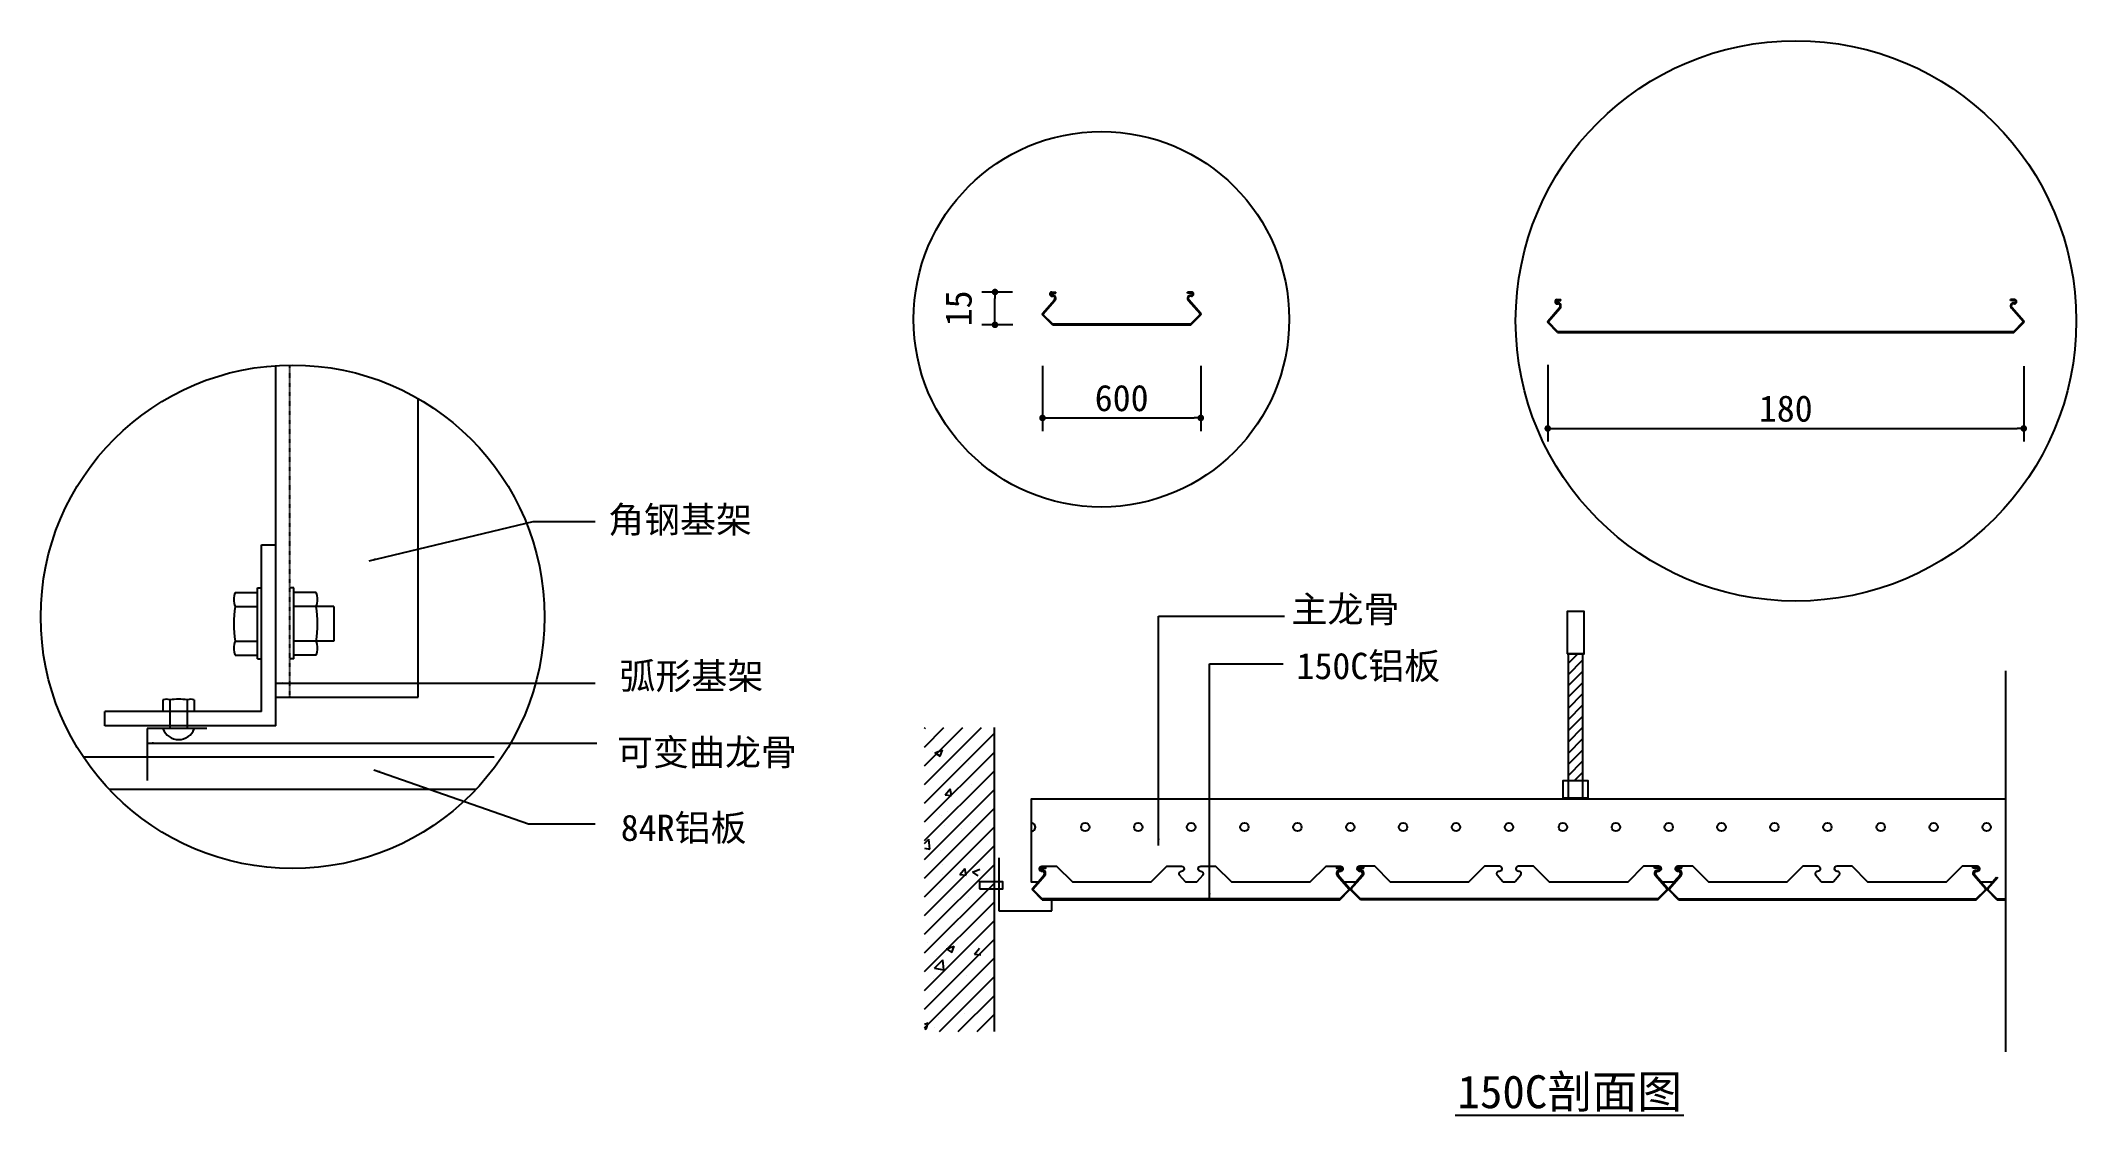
# Model space of a CAD drawing. Extents: x 13746 to 21463, y 3532 to 7608.
import ezdxf

# ---------------------------------------------------------------- set-up
doc = ezdxf.new("R2010")
doc.units = 0
doc.header["$LTSCALE"] = 0.2
doc.header["$MEASUREMENT"] = 0
doc.header["$PDMODE"] = 34
doc.header["$PDSIZE"] = 5
doc.linetypes.add('HIDDEN', pattern=[0.375, 0.25, -0.125])
doc.layers.get('0').update_dxf_attribs({"linetype": 'CONTINUOUS'})
doc.layers.get('DEFPOINTS').update_dxf_attribs({"linetype": 'CONTINUOUS'})
for name, color, linetype in [('2', 2, 'CONTINUOUS'), ('3', 3, 'CONTINUOUS'), ('4', 4, 'CONTINUOUS'), ('7', 7, 'CONTINUOUS'), ('BH', 3, 'CONTINUOUS'), ('DIM', 3, 'CONTINUOUS'), ('TEXT', 3, 'CONTINUOUS')]:
    doc.layers.add(name, color=color, linetype=linetype)
doc.styles.add('HZ', font='')
doc.styles.get('HZ').set_extended_font_data('仿宋_GB2312')
doc.dimstyles.get("Standard").update_dxf_attribs({"dimscale": 0, "dimtxt": 2.5, "dimasz": 2.5, "dimexe": 1.25, "dimexo": 0.625, "dimtad": 1, "dimdec": 4, "dimtxsty": 'STANDARD', "dimcen": 2.5, "dimclrt": 7, "dimazin": 3, "dimtfac": 1, "dimtdec": 4, "dimtmove": 0, "dimatfit": 3, "dimtolj": 1, "dimtzin": 0})
doc.dimstyles.new('STANDARD$7', dxfattribs={"dimtxt": 20, "dimasz": 5, "dimexe": 0.18, "dimexo": 0.0625, "dimgap": 0.09, "dimtad": 1, "dimdec": 0, "dimzin": 0, "dimtxsty": 'STANDARD', "dimblk1": 'DOT', "dimblk2": 'DOT', "dimsah": 1, "dimcen": 0.09, "dimclrt": 7, "dimazin": 3, "dimtfac": 1, "dimtdec": 4, "dimtmove": 0, "dimatfit": 3, "dimtolj": 1, "dimtzin": 0})

# ---------------------------------------------------------------- blocks, each defined once
blk = doc.blocks.new('_DOT')
at = {"color": 0, "linetype": 'BYBLOCK'}
blk.add_line((-0.5, 0), (-1, 0), dxfattribs=at)
at = {"color": 0, "linetype": 'BYBLOCK', "const_width": 0.5}
blk.add_lwpolyline([(-0.25, 0, 1), (0.25, 0, 1)], format="xyb", close=True, dxfattribs=at)
blk = doc.blocks.new('*D2')
at = {"linetype": 'BYBLOCK'}
for p, q in [((19459.6, 6379.3), (19459.6, 6087.5)), ((21264.2, 6373.6), (21264.2, 6087.5)), ((19484.6, 6137.5), (21239.2, 6137.5))]:
    blk.add_line(p, q, dxfattribs=at)
at = {"layer": 'DEFPOINTS', "color": 0, "linetype": 'BYBLOCK'}
for p in [(19459.6, 6429.3), (21264.2, 6423.6), (21264.2, 6137.5)]:
    blk.add_point(p, dxfattribs=at)
at = {"linetype": 'BYBLOCK', "xscale": 25, "yscale": 25, "zscale": 25, "rotation": 180}
blk.add_blockref('_DOT', (19459.6, 6137.5), dxfattribs=at)
at = {"linetype": 'BYBLOCK', "xscale": 25, "yscale": 25, "zscale": 25}
blk.add_blockref('_DOT', (21264.2, 6137.5), dxfattribs=at)
at = {"linetype": 'BYBLOCK', "insert": (20361.9, 6212.5), "char_height": 100, "attachment_point": 5, "style": 'HZ'}
blk.add_mtext('\\A1;180', dxfattribs=at)
blk = doc.blocks.new('*D3')
at = {"linetype": 'BYBLOCK'}
for p, q in [((17544.2, 6374.5), (17544.2, 6127.4)), ((18144.2, 6374.5), (18144.2, 6127.4)), ((17569.2, 6177.4), (18119.2, 6177.4))]:
    blk.add_line(p, q, dxfattribs=at)
at = {"layer": 'DEFPOINTS', "color": 0, "linetype": 'BYBLOCK'}
for p in [(17544.2, 6424.5), (18144.2, 6424.5), (18144.2, 6177.4)]:
    blk.add_point(p, dxfattribs=at)
at = {"linetype": 'BYBLOCK', "xscale": 25, "yscale": 25, "zscale": 25, "rotation": 180}
blk.add_blockref('_DOT', (17544.2, 6177.4), dxfattribs=at)
at = {"linetype": 'BYBLOCK', "xscale": 25, "yscale": 25, "zscale": 25}
blk.add_blockref('_DOT', (18144.2, 6177.4), dxfattribs=at)
at = {"linetype": 'BYBLOCK', "insert": (17844.2, 6252.4), "char_height": 100, "attachment_point": 5, "style": 'HZ'}
blk.add_mtext('\\A1;600', dxfattribs=at)
blk = doc.blocks.new('*D4')
at = {"linetype": 'BYBLOCK'}
for p, q in [((17429.9, 6655.1), (17314, 6655.1)), ((17364, 6555.6), (17364, 6630.1)), ((17431.7, 6530.6), (17314, 6530.6))]:
    blk.add_line(p, q, dxfattribs=at)
at = {"layer": 'DEFPOINTS', "color": 0, "linetype": 'BYBLOCK'}
for p in [(17364, 6655.1), (17479.9, 6655.1), (17481.7, 6530.6)]:
    blk.add_point(p, dxfattribs=at)
at = {"linetype": 'BYBLOCK', "xscale": 25, "yscale": 25, "zscale": 25}
for p, rotation in [((17364, 6655.1), 90), ((17364, 6530.6), 270)]:
    blk.add_blockref('_DOT', p, dxfattribs=dict(at, rotation=rotation))
at = {"linetype": 'BYBLOCK', "insert": (17226.5, 6592.9), "char_height": 100, "attachment_point": 5, "rotation": 90, "style": 'HZ'}
blk.add_mtext('\\A1;15', dxfattribs=at)
blk = doc.blocks.new('A$C29CB0475')
for p, q in [((1.5, 79.2), (30.1, 79.2)), ((1.5, 61.5), (30.1, 61.5)), ((1.5, 17.7), (30.1, 17.7)), ((1.5, 0), (30.1, 0))]:
    blk.add_line(p, q)
for centre, radius, start, end in [((26.6, 70.3), 26.6, 160.5011, 199.4989), ((168.6, 39.6), 168.5, 172.5428, 187.4572), ((26.6, 8.9), 26.6, 160.5011, 199.4989)]:
    blk.add_arc(centre, radius, start, end)

msp = doc.modelspace()

# ---------------------------------------------------------------- hatches: boundary and pattern name
at = {"layer": 'BH'}
h = msp.add_hatch(dxfattribs=at)
h.set_pattern_fill('ANSI31', color=256, scale=240.933215, style=0)
h.set_pattern_definition([(45, (9056.64, 20448.384), (-21.29569, 21.29569), [])])
h.paths.add_polyline_path([(19593.05446, 5282.77298), (19536.83671, 5282.77298), (19536.83671, 4800.90655), (19593.05446, 4800.90655)])

# ---------------------------------------------------------------- linework, layer by layer
at = {"layer": '2'}
for p, q in [((14637.0866, 5010.16642), (14637.0866, 6375.90757)), ((15177.0866, 5118.16642), (15177.0866, 6251.03769)), ((14637.0866, 5118.16642), (15177.0866, 5118.16642)), ((14149.38493, 4999.52985), (14149.38493, 4802.9029)), ((14376.47138, 4999.52985), (14149.38493, 4999.52985)), ((17360.56286, 5003.03984), (17360.56286, 3850.54443)), ((17379.00872, 4508.49071), (17379.00872, 4307.71303)), ((17579.78639, 4307.71303), (17579.78639, 4347.86856)), ((17379.00872, 4307.71303), (17579.78639, 4307.71303))]:
    msp.add_line(p, q, dxfattribs=at)
at = {"layer": '2', "linetype": 'HIDDEN', "ltscale": 0.1}
msp.add_line((14691.0866, 5118.16642), (14691.0866, 6378.00952), dxfattribs=at)
at = {"layer": '3'}
for centre in [(17706.18793, 4625.41395), (17906.96561, 4625.41395), (18107.74329, 4625.41395), (18309.70891, 4625.52019), (18510.48659, 4625.52019), (18711.26427, 4625.52019), (18910.99687, 4625.71369), (19111.77455, 4625.71369), (19312.55223, 4625.71369), (19516.96336, 4625.52019), (19717.74103, 4625.52019), (19918.51871, 4625.52019), (20118.25131, 4625.71369), (20319.02899, 4625.71369), (20519.80667, 4625.71369), (20721.87853, 4625.71369), (20922.65621, 4625.71369), (21123.43389, 4625.71369)]:
    msp.add_circle(centre, 15.83127, dxfattribs=at)
msp.add_arc((17501.39068, 4625.41395), 15.83127, 269.592318277, 90.407681723, dxfattribs=at)
at = {"layer": '4'}
for p, q in [((14483.02371, 5515.31395), (14568.64706, 5515.31395)), ((14568.64706, 5532.6279), (14583.0866, 5532.6279)), ((14568.64706, 5263.28562), (14568.64706, 5532.6279)), ((14705.52622, 5532.62793), (14691.08667, 5532.62792)), ((14705.52633, 5263.28565), (14705.52622, 5532.62793)), ((14791.14958, 5515.31401), (14705.52622, 5515.31398)), ((14483.02371, 5462.13476), (14568.64706, 5462.13476)), ((14857.63169, 5462.13485), (14705.52624, 5462.13479)), ((14857.63169, 5462.13485), (14857.63169, 5330.89283)), ((14483.02371, 5330.89274), (14568.64706, 5330.89274)), ((14857.63169, 5330.89283), (14705.5263, 5330.89277)), ((14483.02371, 5277.71395), (14568.64706, 5277.71395)), ((14568.64706, 5263.28562), (14583.0866, 5263.28562)), ((14705.52633, 5263.28565), (14691.08678, 5263.28564)), ((14791.14967, 5277.71401), (14705.52632, 5277.71398)), ((14236.3651, 5065.51622), (14236.3651, 4999.52985)), ((14301.98612, 5065.51622), (14301.98612, 4999.52985))]:
    msp.add_line(p, q, dxfattribs=at)
msp.add_lwpolyline([(21196.14483, 4731.1336), (17501.27803, 4731.1336), (17501.27803, 4417.72692), (17525.6196, 4417.72692, 0.2164043245), (17528.64295, 4419.09974), (17550.478, 4444.07958, 0.6879172506), (17542.6458, 4457.12528, -0.9362088025), (17541.77127, 4477.85398), (17597.46951, 4477.85398), (17657.70282, 4417.62068), (17955.55696, 4417.62068), (18015.68403, 4477.74774), (18071.38227, 4477.74774, -0.9362088025), (18070.50774, 4457.01904, 0.6879172506), (18062.67554, 4443.97334), (18084.51059, 4418.9935, 0.2164043245), (18087.53394, 4417.62068), (18127.95264, 4417.62068, 0.2164043245), (18130.97599, 4418.9935), (18152.81104, 4443.97334, 0.6879172506), (18144.97884, 4457.01904, -0.9317114532), (18144.10431, 4477.85398), (18199.80255, 4477.85398), (18260.03585, 4417.62068), (18558.9717, 4417.62068), (18619.20501, 4477.85398), (18673.95323, 4477.85398, -0.9398405429), (18672.98364, 4457.31878, 0.6879172506), (18665.15144, 4444.27308), (18686.98649, 4419.29324, 0.2164043245), (18690.00984, 4417.92042), (18730.42854, 4417.92042, 0.2164043245), (18733.45189, 4419.29324), (18755.28694, 4444.27308, 0.6879172506), (18747.45474, 4457.31878, -0.9316650744), (18746.58021, 4478.15372), (18802.27845, 4478.15372), (18862.51175, 4417.92042), (19160.3659, 4417.92042), (19220.49296, 4478.04748), (19276.1912, 4478.04748, -0.9362088025), (19275.31668, 4457.31878, 0.6879172506), (19267.48447, 4444.27308), (19289.31953, 4419.29324, 0.2164043245), (19292.34288, 4417.92042), (19332.76157, 4417.92042, 0.2164043245), (19335.78492, 4419.29324), (19357.61998, 4444.27308, 0.6879172506), (19349.78777, 4457.31878, -0.9317114532), (19348.91325, 4478.15372), (19404.61149, 4478.15372), (19464.84479, 4417.92042), (19763.78064, 4417.92042), (19824.01394, 4478.15372), (19879.71218, 4478.15372, -0.9369455966), (19878.9439, 4457.31878, 0.6879172506), (19871.1117, 4444.27308), (19892.94675, 4419.29324, 0.2164043245), (19895.9701, 4417.92042), (19936.38879, 4417.92042, 0.2164043245), (19939.41214, 4419.29324), (19961.2472, 4444.27308, 0.6879172506), (19953.415, 4457.31878, -0.9316709649), (19952.54047, 4478.15372), (20008.23871, 4478.15372), (20068.47201, 4417.92042), (20367.5141, 4417.81418), (20427.74741, 4478.04748), (20483.44565, 4478.04748, -0.9362088025), (20482.57112, 4457.31878, 0.6879172506), (20474.73892, 4444.27308), (20496.57397, 4419.29324, 0.2164043245), (20499.59732, 4417.92042), (20540.01602, 4417.92042, 0.2164043245), (20543.03936, 4419.29324), (20564.87442, 4444.27308, 0.7031053767), (20557.04222, 4457.31878, -0.9362088025), (20556.16769, 4478.04748), (20611.86593, 4478.15372), (20672.09923, 4417.92042), (20971.14132, 4417.81418), (21031.37463, 4478.04748), (21087.07287, 4478.04748, -0.9362088025), (21086.19834, 4457.31878, 0.6879172506), (21078.36614, 4444.27308), (21100.20119, 4419.29324, 0.2164043245), (21103.22454, 4417.92042), (21143.64324, 4417.92042, 0.2164043245), (21146.66659, 4419.29324), (21161.2319, 4435.95631)], format="xyb", dxfattribs=at)
for centre, radius, start, end in [((14558.11432, 5488.72416), 79.65925, 160.5010755, 199.498924515), ((14716.05897, 5488.72419), 79.65925, 340.501098847, 19.498947863), ((14984.36047, 5396.51375), 505.61316, 172.542830622, 187.457169372), ((14289.81286, 5396.51361), 505.61316, 352.542853991, 7.45719274), ((14558.11432, 5304.30334), 79.65925, 160.5010755, 199.498924515), ((14716.05905, 5304.30338), 79.65925, 340.501098847, 19.498947863), ((14268.94608, 5020.90282), 63.50314, 200.944800174, 339.055199826)]:
    msp.add_arc(centre, radius, start, end, dxfattribs=at)
at = {"layer": '7'}
for p, q in [((17574.95227, 6647.07667), (17574.95227, 6646.89649)), ((17578.96782, 6651.09223), (17594.24884, 6651.09223)), ((17582.26497, 6642.88094), (17578.96782, 6642.88094)), ((17579.75152, 6655.10778), (17594.24884, 6655.10778)), ((17579.75152, 6655.10778, 40.15554), (17591.61728, 6655.10778, 40.15554)), ((17579.75152, 6638.86539), (17583.52699, 6638.86539)), ((17594.24884, 6651.09223), (17594.24884, 6655.10778)), ((18108.56623, 6655.10778), (18094.06891, 6655.10778)), ((18094.06891, 6651.09223), (18094.06891, 6655.10778)), ((18109.34993, 6651.09223), (18094.06891, 6651.09223)), ((18108.56623, 6655.10778, 40.15554), (18096.70048, 6655.10778, 40.15554)), ((18108.56623, 6638.86539), (18104.79076, 6638.86539)), ((18106.05278, 6642.88094), (18109.34993, 6642.88094)), ((18113.36549, 6647.07667), (18113.36549, 6646.89649)), ((17544.15886, 6573.62058), (17589.20584, 6625.15543)), ((17581.47497, 6530.62562), (17544.15886, 6567.94173)), ((17547.051, 6572.24408), (17591.33502, 6622.90608)), ((17581.47497, 6534.64117), (17547.16135, 6568.95479)), ((18141.26675, 6572.24408), (18096.98273, 6622.90608)), ((18144.1589, 6573.62058), (18099.11191, 6625.15543)), ((18106.84278, 6534.64117), (18141.1564, 6568.95479)), ((18106.84278, 6530.62562), (18144.1589, 6567.94173)), ((19459.55284, 6544.85484), (19504.59982, 6596.38969)), ((19462.44498, 6543.47834), (19506.729, 6594.14035)), ((19490.34625, 6618.31093), (19490.34625, 6618.13075)), ((19494.3618, 6622.32649), (19509.64282, 6622.32649)), ((19497.65896, 6614.1152), (19494.3618, 6614.1152)), ((19495.1455, 6626.34204), (19509.64282, 6626.34204)), ((19495.1455, 6626.34204, 40.15554), (19507.01126, 6626.34204, 40.15554)), ((19495.1455, 6610.09965), (19498.92097, 6610.09965)), ((19509.64282, 6622.32649), (19509.64282, 6626.34204)), ((21214.12897, 6622.32649), (21214.12897, 6626.34204)), ((21228.62629, 6626.34204), (21214.12897, 6626.34204)), ((21229.40999, 6622.32649), (21214.12897, 6622.32649)), ((21228.62629, 6626.34204, 40.15554), (21216.76053, 6626.34204, 40.15554)), ((21261.32681, 6543.47834), (21217.04279, 6594.14035)), ((21264.21895, 6544.85484), (21219.17197, 6596.38969)), ((21228.62629, 6610.09965), (21224.85082, 6610.09965)), ((21226.11283, 6614.1152), (21229.40999, 6614.1152)), ((21233.42554, 6618.31093), (21233.42554, 6618.13075)), ((17581.47497, 6534.64117), (18106.84278, 6534.64117)), ((17581.47497, 6530.62562), (18106.84278, 6530.62562)), ((19496.86895, 6501.85988), (19459.55284, 6539.17599)), ((19496.86895, 6505.87543), (19462.55534, 6540.18905)), ((19496.86895, 6505.87543), (21226.90284, 6505.87543)), ((19496.86895, 6501.85988), (21226.90284, 6501.85988)), ((21226.90284, 6505.87543), (21261.21645, 6540.18905)), ((21226.90284, 6501.85988), (21264.21895, 6539.17599)), ((14583.0866, 5064.16642), (14583.0866, 5695.83556)), ((14583.0866, 5695.83556), (14637.0866, 5695.83556)), ((14583.0866, 5064.16642), (13989.08674, 5064.16642)), ((13989.08674, 5010.16642), (13989.08674, 5064.16642)), ((14637.08674, 5010.16642), (13989.08674, 5010.16642)), ((15465.59315, 4891.09195), (13908.29905, 4891.09195)), ((15396.52071, 4768.67344), (14005.90471, 4768.67344)), ((17506.07267, 4392.73823), (17551.11966, 4444.27308)), ((17541.66533, 4474.22543, 40.15554), (17553.53109, 4474.22543, 40.15554)), ((17541.66533, 4457.98303), (17545.44081, 4457.98303)), ((18672.81308, 4474.22543, 40.15554), (18660.94733, 4474.22543, 40.15554)), ((18708.40575, 4392.73823), (18663.35876, 4444.27308)), ((18672.81308, 4457.98303), (18669.03761, 4457.98303)), ((18712.03293, 4392.73823), (18757.07991, 4444.27308)), ((18714.92507, 4391.36173), (18759.20909, 4442.02373)), ((18742.82634, 4466.19432), (18742.82634, 4466.01414)), ((18746.84189, 4470.20987), (18762.12292, 4470.20987)), ((18750.13905, 4461.99859), (18746.84189, 4461.99859)), ((18747.62559, 4474.22543), (18762.12292, 4474.22543)), ((18747.62559, 4474.22543, 40.15554), (18759.49135, 4474.22543, 40.15554)), ((18747.62559, 4457.98303), (18751.40106, 4457.98303)), ((18762.12292, 4470.20987), (18762.12292, 4474.22543)), ((19864.27602, 4470.20987), (19864.27602, 4474.22543)), ((19878.77334, 4474.22543), (19864.27602, 4474.22543)), ((19879.55704, 4470.20987), (19864.27602, 4470.20987)), ((19878.77334, 4474.22543, 40.15554), (19866.90759, 4474.22543, 40.15554)), ((19911.47386, 4391.36173), (19867.18984, 4442.02373)), ((19914.366, 4392.73823), (19869.31902, 4444.27308)), ((19878.77334, 4457.98303), (19874.99787, 4457.98303)), ((19876.25989, 4461.99859), (19879.55704, 4461.99859)), ((19883.5726, 4466.19432), (19883.5726, 4466.01414)), ((19917.99319, 4392.73823), (19963.04017, 4444.27308)), ((19920.88533, 4391.36173), (19965.16935, 4442.02373)), ((19952.80215, 4470.20987), (19968.08317, 4470.20987)), ((19956.0993, 4461.99859), (19952.80215, 4461.99859)), ((19953.58585, 4474.22543), (19968.08317, 4474.22543)), ((19953.58585, 4474.22543, 40.15554), (19965.45161, 4474.22543, 40.15554)), ((19953.58585, 4457.98303), (19957.36132, 4457.98303)), ((19968.08317, 4470.20987), (19968.08317, 4474.22543)), ((21086.02779, 4474.22543), (21071.53046, 4474.22543)), ((21071.53046, 4470.20987), (21071.53046, 4474.22543)), ((21086.81149, 4470.20987), (21071.53046, 4470.20987)), ((21086.02779, 4474.22543, 40.15554), (21074.16203, 4474.22543, 40.15554)), ((21118.7283, 4391.36173), (21074.44428, 4442.02373)), ((21121.62045, 4392.73823), (21076.57346, 4444.27308)), ((21086.02779, 4457.98303), (21082.25231, 4457.98303)), ((21083.51433, 4461.99859), (21086.81149, 4461.99859)), ((21090.82704, 4466.19432), (21090.82704, 4466.01414)), ((21103.22454, 4417.92042), (21143.64324, 4417.92042)), ((21103.22454, 4417.92042), (21143.64324, 4417.92042)), ((21125.24763, 4392.73823), (21163.02487, 4435.95631)), ((21128.13977, 4391.36173), (21167.12022, 4435.95631)), ((17543.38878, 4349.74327), (17506.07267, 4387.05938)), ((17543.38878, 4349.74327), (18671.08963, 4349.74327)), ((18671.08963, 4349.74327), (18708.40575, 4387.05938)), ((18749.34904, 4349.74327), (18712.03293, 4387.05938)), ((18749.34904, 4353.75882), (18715.03543, 4388.07244)), ((19877.04989, 4353.75882), (18749.34904, 4353.75882)), ((19877.04989, 4349.74327), (18749.34904, 4349.74327)), ((19877.04989, 4353.75882), (19911.36351, 4388.07244)), ((19877.04989, 4349.74327), (19914.366, 4387.05938)), ((19955.3093, 4349.74327), (19917.99319, 4387.05938)), ((19955.3093, 4353.75882), (19920.99568, 4388.07244)), ((19955.3093, 4349.74327), (20480.67711, 4349.74327)), ((21084.30434, 4353.75882), (21118.61795, 4388.07244)), ((21084.30434, 4349.74327), (21121.62045, 4387.05938)), ((21162.56374, 4349.74327), (21125.24763, 4387.05938)), ((21162.56374, 4353.75882), (21128.25013, 4388.07244)), ((21162.56374, 4353.75882), (21196.14483, 4353.75882)), ((21162.56374, 4349.74327), (21196.14483, 4349.74327))]:
    msp.add_line(p, q, dxfattribs=at)
for points in [[(19532.82115, 5282.77298), (19597.07001, 5282.77298), (19597.07001, 5443.39512), (19532.82115, 5443.39512)], [(19516.75894, 4736.65769), (19613.13222, 4736.65769), (19613.13222, 4800.90655), (19516.75894, 4800.90655)], [(17305.53972, 4391.04161), (17394.32908, 4391.04161), (17394.32908, 4417.96377), (17305.53972, 4417.96377)]]:
    msp.add_lwpolyline(points, close=True, dxfattribs=at)
for points in [[(19593.05446, 4736.65769), (19593.05446, 5282.77298), (19536.83671, 5282.77298), (19536.83671, 4736.65769)], [(19955.3093, 4353.75882), (20480.67711, 4353.75882), (21084.30434, 4353.75882)], [(20480.67711, 4349.74327), (21084.30434, 4349.74327)]]:
    msp.add_lwpolyline(points, dxfattribs=at)
msp.add_lwpolyline([(18680.84419, 4466.19432, 0.4142135624), (18672.81308, 4474.22543), (18658.31576, 4474.22543), (18658.31576, 4470.20987), (18673.59678, 4470.20987, -0.4142135624), (18677.61234, 4466.19432), (18677.61234, 4466.01414, -0.4142135624), (18673.59678, 4461.99859), (18670.29963, 4461.99859, 0.6441901428), (18661.22958, 4442.02373), (18705.5136, 4391.36173, -0.3947017278), (18705.40325, 4388.07244), (18671.08963, 4353.75882), (17543.38878, 4353.75882), (17509.07517, 4388.07244, -0.3947017278), (17508.96481, 4391.36173), (17553.24884, 4442.02373, 0.6441901428), (17544.17879, 4461.99859), (17540.88163, 4461.99859, -0.4142135624), (17536.86608, 4466.01414), (17536.86608, 4466.19432, -0.4142135624), (17540.88163, 4470.20987), (17556.16266, 4470.20987), (17556.16266, 4474.22543), (17541.66533, 4474.22543, 0.4142135624), (17533.63423, 4466.19432)], format="xyb", dxfattribs=at)
for centre, radius, start, end in [((17579.75152, 6647.07667), 8.03111, 90, 180), ((17579.75152, 6646.89649), 8.03111, 180, 270), ((17578.96782, 6647.07667), 4.01555, 90, 180), ((17578.96782, 6646.89649), 4.01555, 180, 270), ((17582.26497, 6630.83428), 12.04666, 318.843059137, 90), ((17583.52699, 6630.83428), 8.03111, 315.000000018, 90), ((18106.05278, 6630.83428), 12.04666, 90, 221.156940863), ((18104.79076, 6630.83428), 8.03111, 90, 224.999999982), ((18108.56623, 6647.07667), 8.03111, 0, 90), ((18108.56623, 6646.89649), 8.03111, 270, 0), ((18109.34993, 6647.07667), 4.01555, 360, 90), ((18109.34993, 6646.89649), 4.01555, 270, 360), ((17546.99828, 6570.78116), 4.01555, 135, 225), ((17548.86501, 6570.65844), 2.40933, 138.843059137, 225.000000023), ((18139.45274, 6570.65844), 2.40933, 314.999999977, 41.156940863), ((18141.31947, 6570.78116), 4.01555, 315, 45), ((19495.1455, 6618.31093), 8.03111, 90, 180), ((19495.1455, 6618.13075), 8.03111, 180, 270), ((19494.3618, 6618.31093), 4.01555, 90, 180), ((19494.3618, 6618.13075), 4.01555, 180, 270), ((19497.65896, 6602.06854), 12.04666, 318.843059137, 90), ((19498.92097, 6602.06854), 8.03111, 315.000000018, 90), ((21226.11283, 6602.06854), 12.04666, 90, 221.156940863), ((21224.85082, 6602.06854), 8.03111, 90, 224.999999982), ((21228.62629, 6618.31093), 8.03111, 0, 90), ((21228.62629, 6618.13075), 8.03111, 270, 0), ((21229.40999, 6618.31093), 4.01555, 360, 90), ((21229.40999, 6618.13075), 4.01555, 270, 360), ((19462.39227, 6542.01542), 4.01555, 135, 225), ((19464.25899, 6541.8927), 2.40933, 138.843059137, 225.000000023), ((21259.5128, 6541.8927), 2.40933, 314.999999977, 41.156940863), ((21261.37952, 6542.01542), 4.01555, 315, 45), ((17541.66533, 4466.01414), 8.03111, 180, 270), ((17545.44081, 4449.95193), 8.03111, 315.000000018, 90), ((18669.03761, 4449.95193), 8.03111, 90, 224.999999982), ((18672.81308, 4466.01414), 8.03111, 270, 0), ((18747.62559, 4466.19432), 8.03111, 90, 180), ((18747.62559, 4466.01414), 8.03111, 180, 270), ((18746.84189, 4466.19432), 4.01555, 90, 180), ((18746.84189, 4466.01414), 4.01555, 180, 270), ((18750.13905, 4449.95193), 12.04666, 318.843059137, 90), ((18751.40106, 4449.95193), 8.03111, 315.000000018, 90), ((19876.25989, 4449.95193), 12.04666, 90, 221.156940863), ((19874.99787, 4449.95193), 8.03111, 90, 224.999999982), ((19878.77334, 4466.19432), 8.03111, 0, 90), ((19878.77334, 4466.01414), 8.03111, 270, 0), ((19879.55704, 4466.19432), 4.01555, 360, 90), ((19879.55704, 4466.01414), 4.01555, 270, 360), ((19953.58585, 4466.19432), 8.03111, 90, 180), ((19953.58585, 4466.01414), 8.03111, 180, 270), ((19952.80215, 4466.19432), 4.01555, 90, 180), ((19952.80215, 4466.01414), 4.01555, 180, 270), ((19956.0993, 4449.95193), 12.04666, 318.843059137, 90), ((19957.36132, 4449.95193), 8.03111, 315.000000018, 90), ((21083.51433, 4449.95193), 12.04666, 90, 221.156940863), ((21082.25231, 4449.95193), 8.03111, 90, 224.999999982), ((21086.02779, 4466.19432), 8.03111, 0, 90), ((21086.02779, 4466.01414), 8.03111, 270, 0), ((21086.81149, 4466.19432), 4.01555, 360, 90), ((21086.81149, 4466.01414), 4.01555, 270, 360), ((17508.9121, 4389.8988), 4.01555, 135, 225), ((18705.56632, 4389.8988), 4.01555, 315, 45), ((18714.87236, 4389.8988), 4.01555, 135, 225), ((18716.73908, 4389.77609), 2.40933, 138.843059137, 225.000000023), ((19909.65985, 4389.77609), 2.40933, 314.999999977, 41.156940863), ((19911.52658, 4389.8988), 4.01555, 315, 45), ((19920.83261, 4389.8988), 4.01555, 135, 225), ((19922.69934, 4389.77609), 2.40933, 138.843059137, 225.000000023), ((21116.9143, 4389.77609), 2.40933, 314.999999977, 41.156940863), ((21118.78102, 4389.8988), 4.01555, 315, 45), ((21128.08706, 4389.8988), 4.01555, 135, 225), ((21129.95378, 4389.77609), 2.40933, 138.843059137, 225.000000023)]:
    msp.add_arc(centre, radius, start, end, dxfattribs=at)
at = {"layer": 'BH'}
for p, q in [((17096.81915, 4929.15188), (17170.70711, 5003.03984)), ((17096.81915, 4858.16625), (17241.69274, 5003.03984)), ((17096.81915, 4787.18062), (17312.67837, 5003.03984)), ((17096.81915, 5000.13751), (17099.72148, 5003.03984)), ((17096.81915, 4716.19499), (17360.56286, 4979.9387)), ((17168.00781, 4954.56794), (17168.00781, 4954.56794)), ((17096.81915, 4645.20936), (17360.56286, 4908.95307)), ((17128.45114, 4913.62865), (17128.45114, 4913.62865)), ((17136.48047, 4907.46767), (17164.59679, 4918.26051)), ((17136.48047, 4907.46767), (17156.45474, 4893.99486)), ((17156.44297, 4893.9859), (17164.58504, 4918.25155)), ((17172.22514, 4936.14436), (17172.22514, 4936.14436)), ((17232.05748, 4879.60665), (17232.05748, 4879.60665)), ((17264.22655, 4866.39971), (17264.22655, 4866.39971)), ((17096.81915, 4574.22373), (17360.56286, 4837.96745)), ((17167.34228, 4802.46905), (17167.34228, 4802.46905)), ((17276.4166, 4788.63791), (17276.4166, 4788.63791)), ((17096.81915, 4503.2381), (17360.56286, 4766.98182)), ((17174.98564, 4747.37249), (17194.34425, 4770.44318)), ((17174.98564, 4747.37249), (17198.98728, 4745.27262)), ((17198.97551, 4745.2636), (17194.3325, 4770.43416)), ((17096.81915, 4432.25247), (17360.56286, 4695.99619)), ((17153.86071, 4674.41373), (17153.86071, 4674.41373)), ((17162.45943, 4668.79374), (17162.45943, 4668.79374)), ((17170.77961, 4630.25977), (17170.77961, 4630.25977)), ((17183.40289, 4685.67542), (17183.40289, 4685.67542)), ((17271.30491, 4643.49418), (17271.30491, 4643.49418)), ((17096.81915, 4361.26684), (17360.56286, 4625.01056)), ((17096.81915, 4563.33095), (17112.91617, 4580.10751)), ((17096.81915, 4290.28121), (17360.56286, 4554.02493)), ((17117.34033, 4541.96646), (17112.90387, 4580.1021)), ((17238.5278, 4620.47484), (17238.5278, 4620.47484)), ((17096.81915, 4545.15644), (17117.35266, 4541.97188)), ((17096.81915, 4219.29559), (17360.56286, 4483.0393)), ((17157.57657, 4535.11843), (17157.57657, 4535.11843)), ((17165.66793, 4485.11604), (17165.66793, 4485.11604)), ((17096.81915, 4148.30996), (17360.56286, 4412.05367)), ((17152.69372, 4401.44312), (17152.69372, 4401.44312)), ((17166.82374, 4446.08188), (17166.82374, 4446.08188)), ((17230.70198, 4445.32571), (17254.70362, 4443.22584)), ((17230.70199, 4445.32571), (17250.0606, 4468.3964)), ((17254.69162, 4443.21677), (17250.04861, 4468.38734)), ((17278.46712, 4454.60601), (17306.58344, 4465.39885)), ((17278.46712, 4454.60601), (17298.44139, 4441.1332)), ((17096.81915, 4077.32433), (17360.56286, 4341.06804)), ((17212.11279, 4346.75986), (17212.11279, 4346.75986)), ((17263.04248, 4357.91365), (17263.04248, 4357.91365)), ((17096.81915, 4006.3387), (17360.56286, 4270.08241)), ((17147.81086, 4267.76781), (17147.81086, 4267.76781)), ((17210.13308, 4256.04963), (17210.13308, 4256.04963)), ((17096.81915, 3935.35307), (17360.56286, 4199.09678)), ((17106.4758, 4188.38172), (17106.4758, 4188.38172)), ((17180.76255, 4163.41812), (17208.87886, 4174.21096)), ((17182.21882, 4177.18936), (17182.21882, 4177.18936)), ((17200.72447, 4149.93632), (17208.86653, 4174.20197)), ((17096.81915, 3864.36744), (17360.56286, 4128.11115)), ((17134.87748, 4089.88304), (17166.15402, 4122.47992)), ((17142.92801, 4134.0925), (17142.92801, 4134.0925)), ((17170.57781, 4084.3389), (17166.14136, 4122.47453)), ((17180.76255, 4163.41813), (17200.73682, 4149.94531)), ((17286.41832, 4143.27893), (17310.41996, 4141.17906)), ((17286.41833, 4143.27892), (17305.77694, 4166.34962)), ((17130.24297, 4051.93549), (17130.24297, 4051.93549)), ((17134.87748, 4089.88305), (17170.59051, 4084.34429)), ((17153.98177, 3850.54443), (17360.56286, 4057.12552)), ((17254.44126, 4063.39098), (17254.44126, 4063.39098)), ((17138.04515, 4000.41719), (17138.04515, 4000.41719)), ((17165.63967, 3937.59582), (17165.63967, 3937.59582)), ((17224.9674, 3850.54443), (17360.56286, 3986.1399)), ((17096.81915, 3877.51266), (17111.17429, 3883.02308)), ((17096.81915, 3862.94821), (17103.03224, 3858.75743)), ((17103.01966, 3858.74851), (17111.16173, 3883.01416)), ((17133.1623, 3866.74188), (17133.1623, 3866.74188)), ((17148.80428, 3905.01285), (17148.80428, 3905.01285)), ((17249.32958, 3918.24725), (17249.32958, 3918.24725)), ((17295.95303, 3850.54443), (17360.56286, 3915.15427))]:
    msp.add_line(p, q, dxfattribs=at)
at = {"layer": 'DIM'}
msp.add_line((21196.14483, 3772.73028), (21196.14483, 5218.70076), dxfattribs=at)
for centre, radius in [((20400.537, 6545.58698), 1062.71485), ((17767.38648, 6551.61882), 712.13461), ((14701.21271, 5423.17065), 954.89256)]:
    msp.add_circle(centre, radius, dxfattribs=at)
at = {"layer": 'TEXT', "color": 6}
msp.add_line((19108.73181, 3532.42056), (19975.57037, 3532.42056), dxfattribs=at)

# ---------------------------------------------------------------- block references
at = {"layer": '4', "xscale": 1.5, "yscale": 1.5, "zscale": 1.5, "rotation": 270}
msp.add_blockref('A$C29CB0475', (14209.77572, 5110.61221), dxfattribs=at)

# ---------------------------------------------------------------- texts
at = {"layer": '3', "style": 'HZ'}
for s, p in [('角钢基架', (15897.15358, 5741.70242)), ('主龙骨', (18487.99639, 5401.95444)), ('弧形基架', (15940.47949, 5148.79253)), ('150C铝板', (18507.02942, 5186.78256)), ('可变曲龙骨', (15930.94579, 4859.52242)), ('84R铝板', (15945.25945, 4572.97639))]:
    msp.add_text(s, height=100, dxfattribs=at).set_placement(p)
at = {"layer": 'TEXT', "style": 'HZ'}
msp.add_text('150C剖面图', height=125, dxfattribs=at).set_placement((19117.5128, 3559.28501))

# ---------------------------------------------------------------- dimensions: what is measured, and where the dimension line sits
at = {"layer": 'DIM'}
dim = msp.add_linear_dim(base=(17363.98165, 6655.10778), p1=(17481.66161, 6530.62562), p2=(17479.93816, 6655.10778), angle=90, text='15', dimstyle='STANDARD', override={"dimscale": 50, "dimtxt": 2, "dimasz": 0.5, "dimexe": 1, "dimexo": 1, "dimgap": 0.5, "dimtxsty": 'HZ', "dimblk1": 'DOT', "dimblk2": 'DOT', "dimsah": 1, "dimcen": 0, "dimclrd": 256, "dimclre": 256, "dimclrt": 256, "dimtfac": 0.5, "dimtdec": 0}, dxfattribs=at)
dim.commit()
dim.dimension.update_dxf_attribs({"geometry": '*D4', "text_midpoint": (17226.48165, 6592.8667)})
dim = msp.add_linear_dim(base=(18144.1589, 6177.37186), p1=(17544.15886, 6424.54753), p2=(18144.1589, 6424.54753), dimstyle='STANDARD', override={"dimscale": 50, "dimtxt": 2, "dimasz": 0.5, "dimexe": 1, "dimexo": 1, "dimgap": 0.5, "dimtxsty": 'HZ', "dimblk1": 'DOT', "dimblk2": 'DOT', "dimsah": 1, "dimcen": 0, "dimclrd": 256, "dimclre": 256, "dimclrt": 256, "dimtfac": 0.5, "dimtdec": 0}, dxfattribs=at)
dim.commit()
dim.dimension.update_dxf_attribs({"geometry": '*D3', "text_midpoint": (17844.15888, 6252.37186)})
dim = msp.add_linear_dim(base=(21264.21895, 6137.50069), p1=(19459.55284, 6429.25346), p2=(21264.21895, 6423.57461), text='180', dimstyle='STANDARD', override={"dimscale": 50, "dimtxt": 2, "dimasz": 0.5, "dimexe": 1, "dimexo": 1, "dimgap": 0.5, "dimtxsty": 'HZ', "dimblk1": 'DOT', "dimblk2": 'DOT', "dimsah": 1, "dimcen": 0, "dimclrd": 256, "dimclre": 256, "dimclrt": 256, "dimtfac": 0.5, "dimtdec": 0}, dxfattribs=at)
dim.commit()
dim.dimension.update_dxf_attribs({"geometry": '*D2', "text_midpoint": (20361.8859, 6212.50069)})

# ---------------------------------------------------------------- leaders
for points in [[(14991.02799, 5635.86389), (15613.72353, 5784.71376), (15848.70299, 5784.71376)], [(17984.16598, 4556.3704), (17984.16598, 5426.21365), (18462.01854, 5426.21365)], [(14637.0866, 5171.38606), (15848.70299, 5171.38606)], [(18177.58251, 4349.74327), (18177.58251, 5244.28566), (18456.3298, 5244.28566)], [(14149.38493, 4944.5041), (15854.57745, 4944.5041)], [(15008.65144, 4843.29206), (15596.10009, 4637.55687), (15848.70299, 4637.55687)]]:
    msp.add_leader(points, dimstyle='STANDARD$7', override={"dimscale": 50, "dimtxt": 2, "dimasz": 0.5, "dimexe": 1, "dimexo": 1, "dimgap": 0.5, "dimtxsty": 'HZ', "dimcen": 0, "dimclrd": 256, "dimclre": 256, "dimclrt": 256, "dimtfac": 0.5, "dimtdec": 0}, dxfattribs=at)

doc.saveas('drawing.dxf')
